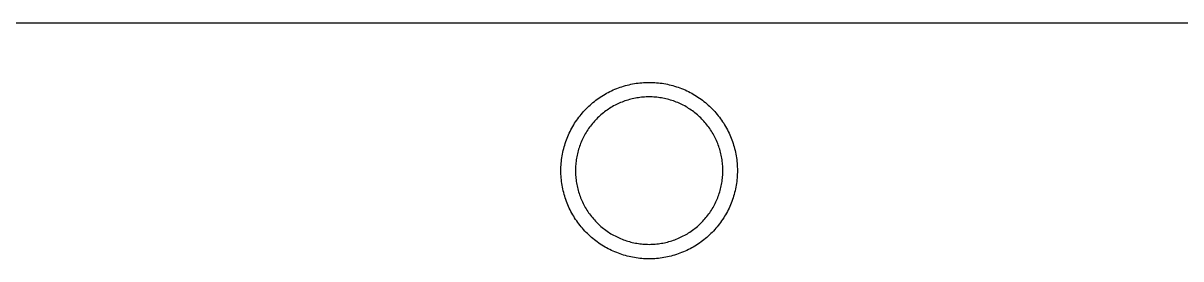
# Model space of a CAD drawing. Extents: x 0 to 2439, y 0 to 1219.
# Drawn here: x 399 to 797.8, y 1125.4 to 1206.6 of the extents above; entities that cross this region are included whole.
import ezdxf

# ---------------------------------------------------------------- set-up
doc = ezdxf.new("R2010")
doc.units = 0
doc.layers.add('Layer_1', color=7, linetype='CONTINUOUS')

msp = doc.modelspace()

# ---------------------------------------------------------------- linework, layer by layer
at = {"layer": 'Layer_1', "color": 7}
for p, q in [((1589.211113, 1206.641111), (50.941111, 1206.641111)), ((604.034098, 1184.334521), (604.633115, 1184.55011)), ((604.633115, 1184.55011), (605.236111, 1184.753197)), ((605.236111, 1184.753197), (605.844102, 1184.943613)), ((605.844102, 1184.943613), (606.455113, 1185.121215)), ((606.455113, 1185.121215), (607.070104, 1185.286005)), ((607.070104, 1185.286005), (607.689102, 1185.437897)), ((607.689102, 1185.437897), (608.310103, 1185.576806)), ((608.310103, 1185.576806), (608.934125, 1185.702621)), ((608.934125, 1185.702621), (609.56111, 1185.815397)), ((609.56111, 1185.815397), (610.190098, 1185.915022)), ((610.190098, 1185.915022), (610.820103, 1186.00141)), ((610.820103, 1186.00141), (611.453099, 1186.074618)), ((611.453099, 1186.074618), (612.087112, 1186.134506)), ((612.087112, 1186.134506), (612.722112, 1186.181101)), ((612.722112, 1186.181101), (613.357112, 1186.214403)), ((613.357112, 1186.214403), (613.994115, 1186.234441)), ((613.994115, 1186.234412), (614.630103, 1186.241186)), ((614.630103, 1186.241101), (615.267107, 1186.234328)), ((615.267107, 1186.234412), (615.903123, 1186.214375)), ((615.903123, 1186.214403), (616.539111, 1186.181101)), ((616.539111, 1186.181101), (617.174111, 1186.134506)), ((617.174111, 1186.134506), (617.808123, 1186.074618)), ((617.808123, 1186.074618), (618.441119, 1186.00141)), ((618.441119, 1186.00141), (619.071124, 1185.915022)), ((619.071124, 1185.915022), (619.700112, 1185.815397)), ((619.700112, 1185.815397), (620.327097, 1185.702621)), ((620.327097, 1185.702621), (620.951119, 1185.576806)), ((620.951119, 1185.576806), (621.572121, 1185.437897)), ((621.572121, 1185.437897), (622.191119, 1185.286005)), ((622.191119, 1185.286005), (622.806109, 1185.121215)), ((622.806109, 1185.121215), (623.41712, 1184.943613)), ((623.41712, 1184.943613), (624.025112, 1184.753197)), ((624.025112, 1184.753197), (624.628108, 1184.55011)), ((624.628108, 1184.55011), (625.227124, 1184.334521)), ((596.762106, 1180.435197), (597.281113, 1180.804005)), ((597.281113, 1180.804005), (597.807119, 1181.16192)), ((597.807119, 1181.16192), (598.341111, 1181.508714)), ((598.341111, 1181.508714), (598.882103, 1181.84422)), ((598.882103, 1181.84422), (599.430122, 1182.168296)), ((599.430122, 1182.168296), (599.985112, 1182.4808)), ((599.985112, 1182.4808), (600.546114, 1182.781706)), ((600.546114, 1182.781706), (601.114114, 1183.070701)), ((601.114114, 1183.070701), (601.68711, 1183.347815)), ((601.68711, 1183.347815), (602.266117, 1183.612907)), ((602.266117, 1183.612907), (602.850119, 1183.865721)), ((602.850119, 1183.865721), (603.439117, 1184.106316)), ((603.439117, 1184.106316), (604.034098, 1184.334521)), ((608.830098, 1180.570015), (608.314111, 1180.4431)), ((609.35012, 1180.686008), (608.830098, 1180.570015)), ((609.871103, 1180.791221), (609.35012, 1180.686008)), ((610.395105, 1180.885398), (609.871103, 1180.791221)), ((610.920123, 1180.968597), (610.395105, 1180.885398)), ((611.447116, 1181.040818), (610.920123, 1180.968597)), ((611.975098, 1181.101919), (611.447116, 1181.040818)), ((612.505111, 1181.152014), (611.975098, 1181.101919)), ((613.036112, 1181.191017), (612.505111, 1181.152014)), ((613.567113, 1181.218816), (613.036112, 1181.190876)), ((614.099102, 1181.235523), (613.567113, 1181.218872)), ((614.630103, 1181.241111), (614.099102, 1181.235467)), ((615.16212, 1181.235523), (614.630103, 1181.241168)), ((615.694109, 1181.218816), (615.16212, 1181.235467)), ((616.22511, 1181.191017), (615.694109, 1181.218957)), ((616.756111, 1181.152014), (616.22511, 1181.191017)), ((617.285109, 1181.101919), (616.756111, 1181.152014)), ((617.814106, 1181.040818), (617.285109, 1181.101919)), ((618.3411, 1180.968597), (617.814106, 1181.040818)), ((618.866118, 1180.885398), (618.3411, 1180.968597)), ((619.39012, 1180.791221), (618.866118, 1180.885398)), ((619.911102, 1180.686008), (619.39012, 1180.791221)), ((620.431124, 1180.570015), (619.911102, 1180.686008)), ((620.947111, 1180.4431), (620.431124, 1180.570015)), ((625.227124, 1184.334521), (625.821117, 1184.106316)), ((625.821117, 1184.106316), (626.411103, 1183.865721)), ((626.411103, 1183.865721), (626.995105, 1183.612907)), ((626.995105, 1183.612907), (627.574112, 1183.347815)), ((627.574112, 1183.347815), (628.147108, 1183.070701)), ((628.147108, 1183.070701), (628.715109, 1182.781706)), ((628.715109, 1182.781706), (629.27611, 1182.4808)), ((629.27611, 1182.4808), (629.830112, 1182.168296)), ((629.830112, 1182.168296), (630.378103, 1181.84422)), ((630.378103, 1181.84422), (630.920111, 1181.508714)), ((630.920111, 1181.508714), (631.454104, 1181.16192)), ((631.454104, 1181.16192), (631.980109, 1180.804005)), ((631.980109, 1180.804005), (632.499116, 1180.435197)), ((592.039117, 1176.182701), (592.470099, 1176.651303)), ((592.470099, 1176.651303), (592.911099, 1177.110902)), ((592.911099, 1177.110902), (593.361103, 1177.561103)), ((593.361103, 1177.561103), (593.820109, 1178.001708)), ((593.820109, 1178.001708), (594.289106, 1178.432718)), ((594.289106, 1178.432718), (594.766118, 1178.853709)), ((594.766118, 1178.853709), (595.25312, 1179.264709)), ((595.25312, 1179.264709), (595.74811, 1179.665408)), ((595.74811, 1179.665408), (596.251115, 1180.055608)), ((596.251115, 1180.055608), (596.762106, 1180.435197)), ((600.134097, 1176.698321), (599.701112, 1176.390106)), ((600.57411, 1176.997307), (600.134097, 1176.698321)), ((601.020106, 1177.287008), (600.57411, 1176.997307)), ((601.473101, 1177.567312), (601.020106, 1177.287008)), ((601.930103, 1177.838104), (601.473101, 1177.567312)), ((602.394105, 1178.0993), (601.930103, 1177.838104)), ((602.863102, 1178.350704), (602.394105, 1178.0993)), ((603.337122, 1178.592202), (602.863102, 1178.350704)), ((603.81611, 1178.823708), (603.337122, 1178.592202)), ((604.299105, 1179.045112), (603.81611, 1178.823708)), ((604.788111, 1179.256412), (604.299105, 1179.045112)), ((605.280109, 1179.45741), (604.788111, 1179.256412)), ((605.777102, 1179.648108), (605.280109, 1179.45741)), ((606.277116, 1179.828307), (605.777102, 1179.648108)), ((606.781108, 1179.997922), (606.277116, 1179.828307)), ((607.289108, 1180.157011), (606.781108, 1179.997922)), ((607.8001, 1180.305403), (607.289108, 1180.157011)), ((608.314111, 1180.4431), (607.8001, 1180.305403)), ((621.461123, 1180.305403), (620.947111, 1180.4431)), ((621.972114, 1180.157011), (621.461123, 1180.305403)), ((622.480114, 1179.997922), (621.972114, 1180.157011)), ((622.984107, 1179.828307), (622.480114, 1179.997922)), ((623.48412, 1179.648108), (622.984107, 1179.828307)), ((623.981113, 1179.45741), (623.48412, 1179.648108)), ((624.473111, 1179.256412), (623.981113, 1179.45741)), ((624.962118, 1179.045112), (624.473111, 1179.256412)), ((625.445113, 1178.823708), (624.962118, 1179.045112)), ((625.9241, 1178.592202), (625.445113, 1178.823708)), ((626.398121, 1178.350704), (625.9241, 1178.592202)), ((626.867118, 1178.0993), (626.398121, 1178.350704)), ((627.330103, 1177.838104), (626.867118, 1178.0993)), ((627.788122, 1177.567312), (627.330103, 1177.838104)), ((628.2401, 1177.287008), (627.788122, 1177.567312)), ((628.687112, 1176.997307), (628.2401, 1177.287008)), ((629.127125, 1176.698321), (628.687112, 1176.997307)), ((629.56011, 1176.390106), (629.127125, 1176.698321)), ((632.499116, 1180.435197), (633.010108, 1180.055608)), ((633.010108, 1180.055608), (633.513112, 1179.665408)), ((633.513112, 1179.665408), (634.008102, 1179.264709)), ((634.008102, 1179.264709), (634.494117, 1178.853709)), ((634.494117, 1178.853709), (634.972116, 1178.432718)), ((634.972116, 1178.432718), (635.441113, 1178.001708)), ((635.441113, 1178.001708), (635.90012, 1177.561103)), ((635.90012, 1177.561103), (636.350123, 1177.110902)), ((636.350123, 1177.110902), (636.791123, 1176.651303)), ((636.791123, 1176.651303), (637.222105, 1176.182701)), ((588.963121, 1172.130216), (589.310113, 1172.664208)), ((589.310113, 1172.664208), (589.668112, 1173.190807)), ((589.668112, 1173.190807), (590.036102, 1173.709814)), ((590.036102, 1173.709814), (590.416114, 1174.220918)), ((590.416114, 1174.220918), (590.806117, 1174.724007)), ((590.806117, 1174.724007), (591.207098, 1175.218799)), ((591.207098, 1175.218799), (591.618098, 1175.705096)), ((591.618098, 1175.705096), (592.039117, 1176.182701)), ((595.755109, 1172.837013), (595.403122, 1172.438007)), ((596.115112, 1173.228596), (595.755109, 1172.837013)), ((596.483101, 1173.612503), (596.115112, 1173.228596)), ((596.859106, 1173.988706), (596.483101, 1173.612503)), ((597.243098, 1174.356921), (596.859106, 1173.988706)), ((597.635104, 1174.717008), (597.243098, 1174.356921)), ((598.03411, 1175.068798), (597.635104, 1174.717008)), ((598.440115, 1175.412122), (598.03411, 1175.068798)), ((598.853119, 1175.746922), (598.440115, 1175.412122)), ((599.27411, 1176.073001), (598.853119, 1175.746922)), ((599.701112, 1176.390106), (599.27411, 1176.073001)), ((629.987112, 1176.073001), (629.56011, 1176.390106)), ((630.408103, 1175.746922), (629.987112, 1176.073001)), ((630.821107, 1175.412122), (630.408103, 1175.746922)), ((631.227112, 1175.068798), (630.821107, 1175.412122)), ((631.626118, 1174.717008), (631.227112, 1175.068798)), ((632.018125, 1174.356921), (631.626118, 1174.717008)), ((632.402116, 1173.988706), (632.018125, 1174.356921)), ((632.778121, 1173.612503), (632.402116, 1173.988706)), ((633.14611, 1173.228596), (632.778121, 1173.612503)), ((633.506113, 1172.837013), (633.14611, 1173.228596)), ((633.858101, 1172.438007), (633.506113, 1172.837013)), ((637.222105, 1176.182701), (637.643124, 1175.705096)), ((637.643124, 1175.705096), (638.054124, 1175.218799)), ((638.054124, 1175.218799), (638.455106, 1174.724007)), ((638.455106, 1174.724007), (638.845108, 1174.220918)), ((638.845108, 1174.220918), (639.225121, 1173.709814)), ((639.225121, 1173.709814), (639.59311, 1173.190807)), ((639.59311, 1173.190807), (639.951109, 1172.664208)), ((639.951109, 1172.664208), (640.298101, 1172.130216)), ((586.859098, 1168.205916), (587.124104, 1168.78481)), ((587.124104, 1168.78481), (587.401106, 1169.358003)), ((587.401106, 1169.358003), (587.690101, 1169.925298)), ((587.690101, 1169.925298), (587.991119, 1170.486412)), ((587.991119, 1170.486412), (588.303116, 1171.04112)), ((588.303116, 1171.04112), (588.627107, 1171.589111)), ((588.627107, 1171.589111), (588.963121, 1172.130216)), ((592.9041, 1168.999017), (592.63311, 1168.541111)), ((593.185109, 1169.451108), (592.9041, 1168.999017)), ((593.474104, 1169.897217), (593.185109, 1169.451108)), ((593.773119, 1170.337202), (593.474104, 1169.897217)), ((594.081108, 1170.770808), (593.773119, 1170.337202)), ((594.399116, 1171.197923), (594.081108, 1170.770808)), ((594.725111, 1171.618208), (594.399116, 1171.197923)), ((595.059121, 1172.03172), (594.725111, 1171.618208)), ((595.403122, 1172.438007), (595.059121, 1172.03172)), ((634.202101, 1172.03172), (633.858101, 1172.438007)), ((634.536111, 1171.618208), (634.202101, 1172.03172)), ((634.862106, 1171.197923), (634.536111, 1171.618208)), ((635.179098, 1170.770808), (634.862106, 1171.197923)), ((635.488103, 1170.337202), (635.179098, 1170.770808)), ((635.787118, 1169.897217), (635.488103, 1170.337202)), ((636.076113, 1169.451108), (635.787118, 1169.897217)), ((636.357122, 1168.999017), (636.076113, 1169.451108)), ((636.628112, 1168.541111), (636.357122, 1168.999017)), ((640.298101, 1172.130216), (640.634115, 1171.589111)), ((640.634115, 1171.589111), (640.958106, 1171.04112)), ((640.958106, 1171.04112), (641.270103, 1170.486412)), ((641.270103, 1170.486412), (641.571121, 1169.925298)), ((641.571121, 1169.925298), (641.860117, 1169.358003)), ((641.860117, 1169.358003), (642.137118, 1168.78481)), ((642.137118, 1168.78481), (642.402124, 1168.205916)), ((585.350112, 1164.016299), (585.52811, 1164.627705)), ((585.52811, 1164.627705), (585.718102, 1165.235216)), ((585.718102, 1165.235216), (585.921104, 1165.838608)), ((585.921104, 1165.838608), (586.137117, 1166.437709)), ((586.137117, 1166.437709), (586.365124, 1167.032097)), ((586.365124, 1167.032097), (586.606114, 1167.621603)), ((586.606114, 1167.621603), (586.859098, 1168.205916)), ((590.824122, 1164.694817), (590.643105, 1164.194296)), ((591.014114, 1165.1915), (590.824122, 1164.694817)), ((591.215113, 1165.684006), (591.014114, 1165.1915)), ((591.426102, 1166.172222), (591.215113, 1165.684006)), ((591.648098, 1166.655923), (591.426102, 1166.172222)), ((591.879097, 1167.134798), (591.648098, 1166.655923)), ((592.121103, 1167.608818), (591.879097, 1167.134798)), ((592.372111, 1168.077618), (592.121103, 1167.608818)), ((592.63311, 1168.541111), (592.372111, 1168.077618)), ((636.889111, 1168.077618), (636.628112, 1168.541111)), ((637.140119, 1167.608818), (636.889111, 1168.077618)), ((637.382125, 1167.134798), (637.140119, 1167.608818)), ((637.613124, 1166.655923), (637.382125, 1167.134798)), ((637.83512, 1166.172222), (637.613124, 1166.655923)), ((638.046109, 1165.684006), (637.83512, 1166.172222)), ((638.247108, 1165.1915), (638.046109, 1165.684006)), ((638.4371, 1164.694817), (638.247108, 1165.1915)), ((638.618117, 1164.194296), (638.4371, 1164.694817)), ((642.402124, 1168.205916), (642.655108, 1167.621603)), ((642.655108, 1167.621603), (642.896098, 1167.032097)), ((642.896098, 1167.032097), (643.124105, 1166.437709)), ((643.124105, 1166.437709), (643.340118, 1165.838608)), ((643.340118, 1165.838608), (643.543121, 1165.235216)), ((643.543121, 1165.235216), (643.733113, 1164.627705)), ((643.733113, 1164.627705), (643.91111, 1164.016299)), ((584.557124, 1160.282019), (584.656099, 1160.910923)), ((584.656099, 1160.910923), (584.769101, 1161.537513)), ((584.769101, 1161.537513), (584.895113, 1162.161619)), ((584.895113, 1162.161619), (585.034108, 1162.783016)), ((585.034108, 1162.783016), (585.186113, 1163.401308)), ((585.186113, 1163.401308), (585.350112, 1164.016299)), ((589.680106, 1160.60062), (589.586098, 1160.077013)), ((589.786109, 1161.121997), (589.680106, 1160.60062)), ((589.902102, 1161.641201), (589.786109, 1161.121997)), ((590.028115, 1162.157809), (589.902102, 1161.641201)), ((590.166121, 1162.671707), (590.028115, 1162.157809)), ((590.315106, 1163.182501), (590.166121, 1162.671707)), ((590.47411, 1163.690106), (590.315106, 1163.182501)), ((590.643105, 1164.194296), (590.47411, 1163.690106)), ((638.787112, 1163.690106), (638.618117, 1164.194296)), ((638.946116, 1163.182501), (638.787112, 1163.690106)), ((639.095101, 1162.671707), (638.946116, 1163.182501)), ((639.23212, 1162.157809), (639.095101, 1162.671707)), ((639.35912, 1161.641201), (639.23212, 1162.157809)), ((639.475113, 1161.121997), (639.35912, 1161.641201)), ((639.581116, 1160.60062), (639.475113, 1161.121997)), ((639.675124, 1160.077013), (639.581116, 1160.60062)), ((643.91111, 1164.016299), (644.07511, 1163.401308)), ((644.07511, 1163.401308), (644.227114, 1162.783016)), ((644.227114, 1162.783016), (644.366109, 1162.161619)), ((644.366109, 1162.161619), (644.492121, 1161.537513)), ((644.492121, 1161.537513), (644.605123, 1160.910923)), ((644.605123, 1160.910923), (644.704098, 1160.282019)), ((584.237112, 1156.47772), (584.25715, 1157.114103)), ((584.257122, 1157.114103), (584.290114, 1157.749921)), ((584.290114, 1157.749921), (584.337104, 1158.384921)), ((584.337104, 1158.384921), (584.397104, 1159.01882)), ((584.397104, 1159.01882), (584.470115, 1159.651196)), ((584.470115, 1159.651196), (584.557124, 1160.282019)), ((589.253104, 1156.904722), (589.236171, 1156.373015)), ((589.281101, 1157.436005), (589.253161, 1156.904722)), ((589.320104, 1157.966498), (589.281101, 1157.436005)), ((589.370114, 1158.496117), (589.320104, 1157.966498)), ((589.431102, 1159.024606), (589.370114, 1158.496117)), ((589.503125, 1159.5516), (589.431102, 1159.024606)), ((589.586098, 1160.077013), (589.503125, 1159.5516)), ((639.758097, 1159.5516), (639.675124, 1160.077013)), ((639.83012, 1159.024606), (639.758097, 1159.5516)), ((639.891109, 1158.496117), (639.83012, 1159.024606)), ((639.941118, 1157.966498), (639.891109, 1158.496117)), ((639.980122, 1157.436005), (639.941118, 1157.966498)), ((640.008118, 1156.904722), (639.980178, 1157.436005)), ((640.025108, 1156.373015), (640.008174, 1156.904722)), ((644.704098, 1160.282019), (644.791107, 1159.651196)), ((644.791107, 1159.651196), (644.864118, 1159.01882)), ((644.864118, 1159.01882), (644.924119, 1158.384921)), ((644.924119, 1158.384921), (644.970121, 1157.749921)), ((644.970121, 1157.749921), (645.0041, 1157.114103)), ((645.0041, 1157.114103), (645.024138, 1156.47772)), ((584.237112, 1155.204502), (584.230057, 1155.841111)), ((584.230113, 1155.841111), (584.237169, 1156.47772)), ((584.257122, 1154.56812), (584.237084, 1155.204502)), ((584.290114, 1153.932301), (584.257122, 1154.56812)), ((584.337104, 1153.297301), (584.290114, 1153.932301)), ((584.397104, 1152.663402), (584.337104, 1153.297301)), ((584.470115, 1152.030998), (584.397104, 1152.663402)), ((589.230103, 1155.841111), (589.23603, 1155.309207)), ((589.236114, 1156.373015), (589.230188, 1155.841111)), ((589.236114, 1155.309207), (589.253048, 1154.7775)), ((589.253104, 1154.7775), (589.281044, 1154.246217)), ((589.281101, 1154.246217), (589.320104, 1153.715696)), ((589.320104, 1153.715696), (589.370114, 1153.186106)), ((589.370114, 1153.186106), (589.431102, 1152.657616)), ((589.431102, 1152.657616), (589.503125, 1152.130623)), ((639.758097, 1152.130623), (639.83012, 1152.657616)), ((639.83012, 1152.657616), (639.891109, 1153.186106)), ((639.891109, 1153.186106), (639.941118, 1153.715696)), ((639.941118, 1153.715696), (639.980122, 1154.246217)), ((639.980122, 1154.246217), (640.008062, 1154.7775)), ((640.008118, 1154.7775), (640.025051, 1155.309207)), ((640.030103, 1155.841111), (640.025023, 1156.373015)), ((640.025108, 1155.309207), (640.030188, 1155.841111)), ((644.864118, 1152.663402), (644.791107, 1152.030998)), ((644.924119, 1153.297301), (644.864118, 1152.663402)), ((644.970121, 1153.932301), (644.924119, 1153.297301)), ((645.0041, 1154.56812), (644.970121, 1153.932301)), ((645.02411, 1155.204502), (645.004072, 1154.56812)), ((645.02411, 1156.47772), (645.030037, 1155.841111)), ((645.030121, 1155.841111), (645.024195, 1155.204502)), ((584.557124, 1151.400203), (584.470115, 1152.030998)), ((584.656099, 1150.771299), (584.557124, 1151.400203)), ((584.769101, 1150.14471), (584.656099, 1150.771299)), ((584.895113, 1149.520603), (584.769101, 1150.14471)), ((585.034108, 1148.899206), (584.895113, 1149.520603)), ((585.186113, 1148.280914), (585.034108, 1148.899206)), ((589.503125, 1152.130623), (589.586098, 1151.60521)), ((589.586098, 1151.60521), (589.680106, 1151.081603)), ((589.680106, 1151.081603), (589.786109, 1150.560197)), ((589.786109, 1150.560197), (589.902102, 1150.041021)), ((589.902102, 1150.041021), (590.028115, 1149.524413)), ((590.028115, 1149.524413), (590.166121, 1149.010515)), ((590.166121, 1149.010515), (590.315106, 1148.499721)), ((638.946116, 1148.499721), (639.095101, 1149.010515)), ((639.095101, 1149.010515), (639.23212, 1149.524413)), ((639.23212, 1149.524413), (639.35912, 1150.041021)), ((639.35912, 1150.041021), (639.475113, 1150.560197)), ((639.475113, 1150.560197), (639.581116, 1151.081603)), ((639.581116, 1151.081603), (639.675124, 1151.60521)), ((639.675124, 1151.60521), (639.758097, 1152.130623)), ((644.227114, 1148.899206), (644.07511, 1148.280914)), ((644.366109, 1149.520603), (644.227114, 1148.899206)), ((644.492121, 1150.14471), (644.366109, 1149.520603)), ((644.605123, 1150.771299), (644.492121, 1150.14471)), ((644.704098, 1151.400203), (644.605123, 1150.771299)), ((644.791107, 1152.030998), (644.704098, 1151.400203)), ((585.350112, 1147.665924), (585.186113, 1148.280914)), ((585.52811, 1147.054517), (585.350112, 1147.665924)), ((585.718102, 1146.447006), (585.52811, 1147.054517)), ((585.921104, 1145.843615), (585.718102, 1146.447006)), ((586.137117, 1145.244513), (585.921104, 1145.843615)), ((586.365124, 1144.650097), (586.137117, 1145.244513)), ((586.606114, 1144.060619), (586.365124, 1144.650097)), ((590.315106, 1148.499721), (590.47411, 1147.992116)), ((590.47411, 1147.992116), (590.643105, 1147.487898)), ((590.643105, 1147.487898), (590.824122, 1146.987405)), ((590.824122, 1146.987405), (591.014114, 1146.490722)), ((591.014114, 1146.490722), (591.215113, 1145.998216)), ((591.215113, 1145.998216), (591.426102, 1145.51)), ((591.426102, 1145.51), (591.648098, 1145.026299)), ((591.648098, 1145.026299), (591.879097, 1144.547396)), ((637.382125, 1144.547396), (637.613124, 1145.026299)), ((637.613124, 1145.026299), (637.83512, 1145.51)), ((637.83512, 1145.51), (638.046109, 1145.998216)), ((638.046109, 1145.998216), (638.247108, 1146.490722)), ((638.247108, 1146.490722), (638.4371, 1146.987405)), ((638.4371, 1146.987405), (638.618117, 1147.487898)), ((638.618117, 1147.487898), (638.787112, 1147.992116)), ((638.787112, 1147.992116), (638.946116, 1148.499721)), ((642.896098, 1144.650097), (642.655108, 1144.060619)), ((643.124105, 1145.244513), (642.896098, 1144.650097)), ((643.340118, 1145.843615), (643.124105, 1145.244513)), ((643.543121, 1146.447006), (643.340118, 1145.843615)), ((643.733113, 1147.054517), (643.543121, 1146.447006)), ((643.91111, 1147.665924), (643.733113, 1147.054517)), ((644.07511, 1148.280914), (643.91111, 1147.665924)), ((586.859098, 1143.476306), (586.606114, 1144.060619)), ((587.124104, 1142.897412), (586.859098, 1143.476306)), ((587.401106, 1142.324219), (587.124104, 1142.897412)), ((587.690101, 1141.756896), (587.401106, 1142.324219)), ((587.991119, 1141.19581), (587.690101, 1141.756896)), ((588.303116, 1140.641102), (587.991119, 1141.19581)), ((591.879097, 1144.547396), (592.121103, 1144.073404)), ((592.121103, 1144.073404), (592.372111, 1143.604605)), ((592.372111, 1143.604605), (592.63311, 1143.141111)), ((592.63311, 1143.141111), (592.9041, 1142.683206)), ((592.9041, 1142.683206), (593.185109, 1142.231114)), ((593.185109, 1142.231114), (593.474104, 1141.785005)), ((593.474104, 1141.785005), (593.773119, 1141.345021)), ((593.773119, 1141.345021), (594.081108, 1140.911414)), ((594.081108, 1140.911414), (594.399116, 1140.484299)), ((634.862106, 1140.484299), (635.179098, 1140.911414)), ((635.179098, 1140.911414), (635.488103, 1141.345021)), ((635.488103, 1141.345021), (635.787118, 1141.785005)), ((635.787118, 1141.785005), (636.076113, 1142.231114)), ((636.076113, 1142.231114), (636.357122, 1142.683206)), ((636.357122, 1142.683206), (636.628112, 1143.141111)), ((636.628112, 1143.141111), (636.889111, 1143.604605)), ((636.889111, 1143.604605), (637.140119, 1144.073404)), ((637.140119, 1144.073404), (637.382125, 1144.547396)), ((641.270103, 1141.19581), (640.958106, 1140.641102)), ((641.571121, 1141.756896), (641.270103, 1141.19581)), ((641.860117, 1142.324219), (641.571121, 1141.756896)), ((642.137118, 1142.897412), (641.860117, 1142.324219)), ((642.402124, 1143.476306), (642.137118, 1142.897412)), ((642.655108, 1144.060619), (642.402124, 1143.476306)), ((588.627107, 1140.093111), (588.303116, 1140.641102)), ((588.963121, 1139.552006), (588.627107, 1140.093111)), ((589.310113, 1139.018014), (588.963121, 1139.552006)), ((589.668112, 1138.491415), (589.310113, 1139.018014)), ((590.036102, 1137.972409), (589.668112, 1138.491415)), ((590.416114, 1137.461304), (590.036102, 1137.972409)), ((590.806117, 1136.958215), (590.416114, 1137.461304)), ((591.207098, 1136.463423), (590.806117, 1136.958215)), ((594.399116, 1140.484299), (594.725111, 1140.064014)), ((594.725111, 1140.064014), (595.059121, 1139.650502)), ((595.059121, 1139.650502), (595.403122, 1139.244215)), ((595.403122, 1139.244215), (595.755109, 1138.845209)), ((595.755109, 1138.845209), (596.115112, 1138.453598)), ((596.115112, 1138.453598), (596.483101, 1138.069719)), ((596.483101, 1138.069719), (596.859106, 1137.693517)), ((596.859106, 1137.693517), (597.243098, 1137.325301)), ((597.243098, 1137.325301), (597.635104, 1136.965214)), ((597.635104, 1136.965214), (598.03411, 1136.613396)), ((631.227112, 1136.613396), (631.626118, 1136.965214)), ((631.626118, 1136.965214), (632.018125, 1137.325301)), ((632.018125, 1137.325301), (632.402116, 1137.693517)), ((632.402116, 1137.693517), (632.778121, 1138.069719)), ((632.778121, 1138.069719), (633.14611, 1138.453598)), ((633.14611, 1138.453598), (633.506113, 1138.845209)), ((633.506113, 1138.845209), (633.858101, 1139.244215)), ((633.858101, 1139.244215), (634.202101, 1139.650502)), ((634.202101, 1139.650502), (634.536111, 1140.064014)), ((634.536111, 1140.064014), (634.862106, 1140.484299)), ((638.455106, 1136.958215), (638.054124, 1136.463423)), ((638.845108, 1137.461304), (638.455106, 1136.958215)), ((639.225121, 1137.972409), (638.845108, 1137.461304)), ((639.59311, 1138.491415), (639.225121, 1137.972409)), ((639.951109, 1139.018014), (639.59311, 1138.491415)), ((640.298101, 1139.552006), (639.951109, 1139.018014)), ((640.634115, 1140.093111), (640.298101, 1139.552006)), ((640.958106, 1140.641102), (640.634115, 1140.093111)), ((591.618098, 1135.977098), (591.207098, 1136.463423)), ((592.039117, 1135.499521), (591.618098, 1135.977098)), ((592.470099, 1135.030919), (592.039117, 1135.499521)), ((592.911099, 1134.57132), (592.470099, 1135.030919)), ((593.361103, 1134.12112), (592.911099, 1134.57132)), ((593.820109, 1133.680514), (593.361103, 1134.12112)), ((594.289106, 1133.249504), (593.820109, 1133.680514)), ((594.766118, 1132.828514), (594.289106, 1133.249504)), ((595.25312, 1132.417513), (594.766118, 1132.828514)), ((598.03411, 1136.613396), (598.440115, 1136.270101)), ((598.440115, 1136.270101), (598.853119, 1135.9353)), ((598.853119, 1135.9353), (599.27411, 1135.609221)), ((599.27411, 1135.609221), (599.701112, 1135.292116)), ((599.701112, 1135.292116), (600.134097, 1134.983901)), ((600.134097, 1134.983901), (600.57411, 1134.684915)), ((600.57411, 1134.684915), (601.020106, 1134.395214)), ((601.020106, 1134.395214), (601.473101, 1134.114911)), ((601.473101, 1134.114911), (601.930103, 1133.844118)), ((601.930103, 1133.844118), (602.394105, 1133.582922)), ((602.394105, 1133.582922), (602.863102, 1133.331518)), ((602.863102, 1133.331518), (603.337122, 1133.090021)), ((603.337122, 1133.090021), (603.81611, 1132.858514)), ((603.81611, 1132.858514), (604.299105, 1132.63711)), ((624.962118, 1132.63711), (625.445113, 1132.858514)), ((625.445113, 1132.858514), (625.9241, 1133.090021)), ((625.9241, 1133.090021), (626.398121, 1133.331518)), ((626.398121, 1133.331518), (626.867118, 1133.582922)), ((626.867118, 1133.582922), (627.330103, 1133.844118)), ((627.330103, 1133.844118), (627.788122, 1134.114911)), ((627.788122, 1134.114911), (628.2401, 1134.395214)), ((628.2401, 1134.395214), (628.687112, 1134.684915)), ((628.687112, 1134.684915), (629.127125, 1134.983901)), ((629.127125, 1134.983901), (629.56011, 1135.292116)), ((629.56011, 1135.292116), (629.987112, 1135.609221)), ((629.987112, 1135.609221), (630.408103, 1135.9353)), ((630.408103, 1135.9353), (630.821107, 1136.270101)), ((630.821107, 1136.270101), (631.227112, 1136.613396)), ((634.494117, 1132.828514), (634.008102, 1132.417513)), ((634.972116, 1133.249504), (634.494117, 1132.828514)), ((635.441113, 1133.680514), (634.972116, 1133.249504)), ((635.90012, 1134.12112), (635.441113, 1133.680514)), ((636.350123, 1134.57132), (635.90012, 1134.12112)), ((636.791123, 1135.030919), (636.350123, 1134.57132)), ((637.222105, 1135.499521), (636.791123, 1135.030919)), ((637.643124, 1135.977098), (637.222105, 1135.499521)), ((638.054124, 1136.463423), (637.643124, 1135.977098)), ((595.74811, 1132.016814), (595.25312, 1132.417513)), ((596.251115, 1131.626614), (595.74811, 1132.016814)), ((596.762106, 1131.246997), (596.251115, 1131.626614)), ((597.281113, 1130.878217), (596.762106, 1131.246997)), ((597.807119, 1130.520303), (597.281113, 1130.878217)), ((598.341111, 1130.173508), (597.807119, 1130.520303)), ((598.882103, 1129.838002), (598.341111, 1130.173508)), ((599.430122, 1129.513898), (598.882103, 1129.838002)), ((599.985112, 1129.201422), (599.430122, 1129.513898)), ((600.546114, 1128.900516), (599.985112, 1129.201422)), ((601.114114, 1128.611521), (600.546114, 1128.900516)), ((604.299105, 1132.63711), (604.788111, 1132.425811)), ((604.788111, 1132.425811), (605.280109, 1132.224812)), ((605.280109, 1132.224812), (605.777102, 1132.034114)), ((605.777102, 1132.034114), (606.277116, 1131.853916)), ((606.277116, 1131.853916), (606.781108, 1131.6843)), ((606.781108, 1131.6843), (607.289108, 1131.525211)), ((607.289108, 1131.525211), (607.8001, 1131.376819)), ((607.8001, 1131.376819), (608.314111, 1131.239123)), ((608.314111, 1131.239123), (608.830098, 1131.112207)), ((608.830098, 1131.112207), (609.35012, 1130.996214)), ((609.35012, 1130.996214), (609.871103, 1130.891002)), ((609.871103, 1130.891002), (610.395105, 1130.796796)), ((610.395105, 1130.796796), (610.920123, 1130.713597)), ((610.920123, 1130.713597), (611.447116, 1130.641404)), ((611.447116, 1130.641404), (611.975098, 1130.580303)), ((611.975098, 1130.580303), (612.505111, 1130.530209)), ((612.505111, 1130.530209), (613.036112, 1130.491206)), ((613.036112, 1130.491206), (613.567113, 1130.463266)), ((613.567113, 1130.463407), (614.099102, 1130.446756)), ((614.099102, 1130.446699), (614.630103, 1130.441055)), ((614.630103, 1130.441111), (615.16212, 1130.446756)), ((615.16212, 1130.446699), (615.694109, 1130.46335)), ((615.694109, 1130.463407), (616.22511, 1130.491347)), ((616.22511, 1130.491206), (616.756111, 1130.530209)), ((616.756111, 1130.530209), (617.285109, 1130.580303)), ((617.285109, 1130.580303), (617.814106, 1130.641404)), ((617.814106, 1130.641404), (618.3411, 1130.713597)), ((618.3411, 1130.713597), (618.866118, 1130.796796)), ((618.866118, 1130.796796), (619.39012, 1130.891002)), ((619.39012, 1130.891002), (619.911102, 1130.996214)), ((619.911102, 1130.996214), (620.431124, 1131.112207)), ((620.431124, 1131.112207), (620.947111, 1131.239123)), ((620.947111, 1131.239123), (621.461123, 1131.376819)), ((621.461123, 1131.376819), (621.972114, 1131.525211)), ((621.972114, 1131.525211), (622.480114, 1131.6843)), ((622.480114, 1131.6843), (622.984107, 1131.853916)), ((622.984107, 1131.853916), (623.48412, 1132.034114)), ((623.48412, 1132.034114), (623.981113, 1132.224812)), ((623.981113, 1132.224812), (624.473111, 1132.425811)), ((624.473111, 1132.425811), (624.962118, 1132.63711)), ((628.715109, 1128.900516), (628.147108, 1128.611521)), ((629.27611, 1129.201422), (628.715109, 1128.900516)), ((629.830112, 1129.513898), (629.27611, 1129.201422)), ((630.378103, 1129.838002), (629.830112, 1129.513898)), ((630.920111, 1130.173508), (630.378103, 1129.838002)), ((631.454104, 1130.520303), (630.920111, 1130.173508)), ((631.980109, 1130.878217), (631.454104, 1130.520303)), ((632.499116, 1131.246997), (631.980109, 1130.878217)), ((633.010108, 1131.626614), (632.499116, 1131.246997)), ((633.513112, 1132.016814), (633.010108, 1131.626614)), ((634.008102, 1132.417513), (633.513112, 1132.016814)), ((601.68711, 1128.334407), (601.114114, 1128.611521)), ((602.266117, 1128.069316), (601.68711, 1128.334407)), ((602.850119, 1127.816501), (602.266117, 1128.069316)), ((603.439117, 1127.575906), (602.850119, 1127.816501)), ((604.034098, 1127.347702), (603.439117, 1127.575906)), ((604.633115, 1127.132112), (604.034098, 1127.347702)), ((605.236111, 1126.928997), (604.633115, 1127.132112)), ((605.844102, 1126.73861), (605.236111, 1126.928997)), ((606.455113, 1126.561007), (605.844102, 1126.73861)), ((607.070104, 1126.396218), (606.455113, 1126.561007)), ((607.689102, 1126.244297), (607.070104, 1126.396218)), ((608.310103, 1126.105416), (607.689102, 1126.244297)), ((608.934125, 1125.979601), (608.310103, 1126.105416)), ((609.56111, 1125.866797), (608.934125, 1125.979601)), ((610.190098, 1125.767201), (609.56111, 1125.866797)), ((610.820103, 1125.680812), (610.190098, 1125.767201)), ((611.453099, 1125.607604), (610.820103, 1125.680812)), ((612.087112, 1125.547716), (611.453099, 1125.607604)), ((612.722112, 1125.501122), (612.087112, 1125.547716)), ((613.357112, 1125.467819), (612.722112, 1125.501122)), ((613.994115, 1125.44781), (613.357112, 1125.467848)), ((614.630103, 1125.441121), (613.994115, 1125.447894)), ((615.267107, 1125.44781), (614.630103, 1125.441036)), ((615.903123, 1125.467819), (615.267107, 1125.447782)), ((616.539111, 1125.501122), (615.903123, 1125.467819)), ((617.174111, 1125.547716), (616.539111, 1125.501122)), ((617.808123, 1125.607604), (617.174111, 1125.547716)), ((618.441119, 1125.680812), (617.808123, 1125.607604)), ((619.071124, 1125.767201), (618.441119, 1125.680812)), ((619.700112, 1125.866797), (619.071124, 1125.767201)), ((620.327097, 1125.979601), (619.700112, 1125.866797)), ((620.951119, 1126.105416), (620.327097, 1125.979601)), ((621.572121, 1126.244297), (620.951119, 1126.105416)), ((622.191119, 1126.396218), (621.572121, 1126.244297)), ((622.806109, 1126.561007), (622.191119, 1126.396218)), ((623.41712, 1126.73861), (622.806109, 1126.561007)), ((624.025112, 1126.928997), (623.41712, 1126.73861)), ((624.628108, 1127.132112), (624.025112, 1126.928997)), ((625.227124, 1127.347702), (624.628108, 1127.132112)), ((625.821117, 1127.575906), (625.227124, 1127.347702)), ((626.411103, 1127.816501), (625.821117, 1127.575906)), ((626.995105, 1128.069316), (626.411103, 1127.816501)), ((627.574112, 1128.334407), (626.995105, 1128.069316)), ((628.147108, 1128.611521), (627.574112, 1128.334407))]:
    msp.add_line(p, q, dxfattribs=at)

doc.saveas('drawing.dxf')
